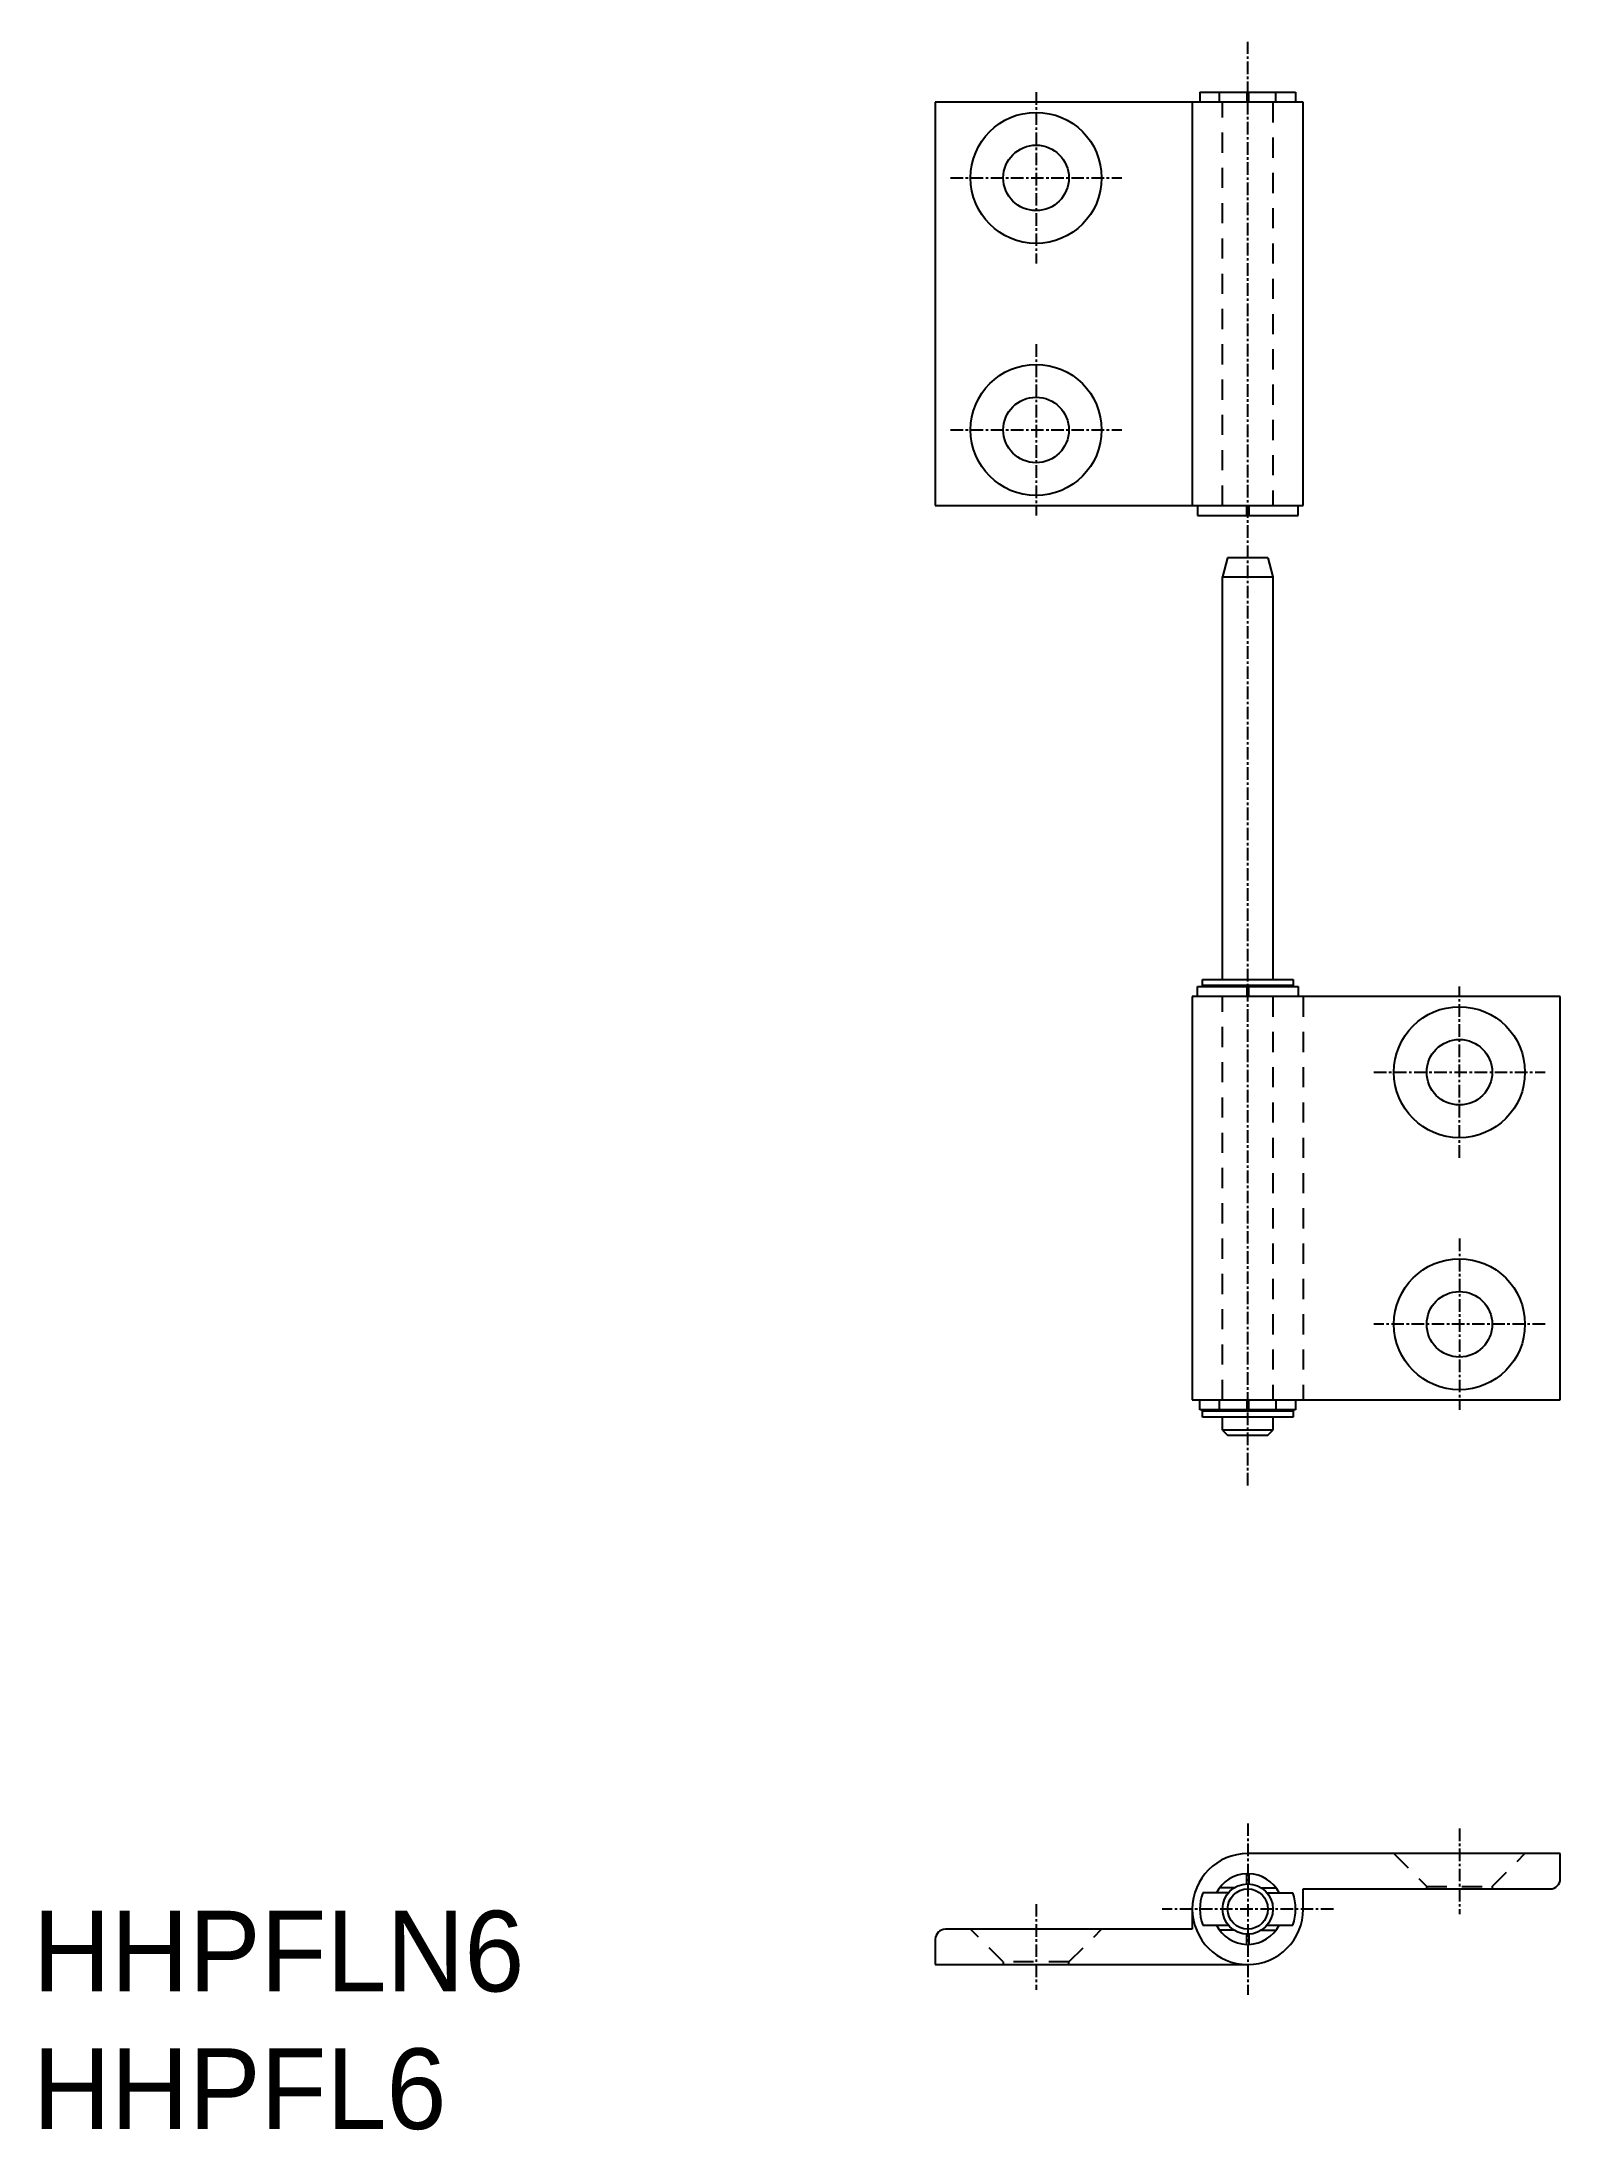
# Model space of a CAD drawing. Extents: x 124 to 274, y 77 to 284.
import ezdxf

# ---------------------------------------------------------------- set-up
doc = ezdxf.new("R2010")
doc.units = 0
doc.linetypes.add('CENTER', pattern=[2, 1.25, -0.25, 0.25, -0.25])
doc.linetypes.add('DASHED', pattern=[3.5, 2, -1.5])
doc.layers.get('0').update_dxf_attribs({"linetype": 'CONTINUOUS'})
doc.layers.add('CENTER', color=1, linetype='CENTER')

msp = doc.modelspace()

# ---------------------------------------------------------------- linework, layer by layer
at = {"color": 7, "linetype": 'CONTINUOUS'}
for p, q in [((212.19, 278.18), (212.19, 238.18)), ((248.69, 278.18), (212.19, 278.18)), ((237.69, 278.18), (237.69, 238.18)), ((238.44, 279.18), (243.09, 279.18)), ((238.44, 279.18), (238.44, 278.18)), ((240.39, 278.18), (240.39, 279.18)), ((243.09, 279.18), (243.09, 278.18)), ((243.29, 279.18), (247.94, 279.18)), ((243.29, 278.18), (243.29, 279.18)), ((245.99, 278.18), (245.99, 279.18)), ((247.94, 279.18), (247.94, 278.18)), ((248.69, 238.18), (248.69, 278.18)), ((212.19, 238.18), (248.69, 238.18)), ((238.19, 238.18), (238.19, 237.18)), ((238.19, 237.18), (248.19, 237.18)), ((243.09, 237.18), (243.09, 238.18)), ((243.29, 238.18), (243.29, 237.18)), ((248.19, 237.18), (248.19, 238.18)), ((241.19, 232.98), (240.69, 231.11)), ((245.19, 232.98), (241.19, 232.98)), ((245.19, 232.98), (245.69, 231.11)), ((240.69, 231.11), (245.69, 231.11)), ((240.69, 191.18), (240.69, 231.11)), ((245.69, 231.11), (245.69, 191.18)), ((238.69, 190.58), (238.69, 191.18)), ((238.69, 191.18), (247.69, 191.18)), ((247.69, 190.58), (238.69, 190.58)), ((247.69, 191.18), (247.69, 190.58)), ((274.19, 189.48), (237.69, 189.48)), ((237.69, 189.48), (237.69, 149.48)), ((238.19, 190.48), (243.09, 190.48)), ((238.19, 189.48), (238.19, 190.48)), ((243.09, 190.48), (243.09, 189.48)), ((243.29, 189.48), (243.29, 190.48)), ((243.29, 190.48), (248.19, 190.48)), ((248.19, 190.48), (248.19, 189.48)), ((274.19, 149.48), (274.19, 189.48)), ((237.69, 149.48), (274.19, 149.48)), ((238.44, 148.48), (238.44, 149.48)), ((240.39, 148.48), (240.39, 149.48)), ((243.09, 149.48), (243.09, 148.48)), ((243.29, 148.48), (243.29, 149.48)), ((245.99, 149.48), (245.99, 148.48)), ((247.94, 149.48), (247.94, 148.48)), ((243.09, 148.48), (238.44, 148.48)), ((238.69, 148.38), (247.69, 148.38)), ((238.69, 147.78), (238.69, 148.38)), ((247.69, 147.78), (238.69, 147.78)), ((240.69, 146.48), (240.69, 147.78)), ((247.94, 148.48), (243.29, 148.48)), ((245.69, 147.78), (245.69, 146.48)), ((247.69, 148.38), (247.69, 147.78)), ((245.69, 146.48), (240.69, 146.48)), ((240.69, 146.48), (241.19, 145.98)), ((241.19, 145.98), (245.19, 145.98)), ((245.19, 145.98), (245.69, 146.48)), ((274.19, 104.48), (243.19, 104.48)), ((274.19, 101.98), (274.19, 104.48)), ((243.09, 101.48), (243.09, 102.48)), ((243.29, 102.48), (243.29, 101.48)), ((241.27, 100.58), (238.72, 100.58)), ((241.84, 101.08), (240.39, 101.08)), ((244.55, 101.08), (245.99, 101.08)), ((245.11, 100.58), (247.66, 100.58)), ((248.69, 98.94), (248.69, 100.98)), ((248.69, 100.98), (273.19, 100.98)), ((237.69, 98.98), (237.69, 96.98)), ((238.72, 97.38), (241.27, 97.38)), ((245.11, 97.38), (247.66, 97.38)), ((212.19, 95.98), (212.19, 93.48)), ((237.69, 96.98), (213.19, 96.98)), ((241.84, 96.88), (240.39, 96.88)), ((243.09, 95.48), (243.09, 96.48)), ((243.29, 96.48), (243.29, 95.48)), ((244.55, 96.88), (245.99, 96.88)), ((212.19, 93.48), (243.19, 93.48))]:
    msp.add_line(p, q, dxfattribs=at)
at = {"color": 3, "linetype": 'DASHED'}
for p, q in [((240.69, 238.18), (240.69, 278.18)), ((245.69, 278.18), (245.69, 238.18)), ((240.69, 149.48), (240.69, 189.48)), ((245.69, 189.48), (245.69, 149.48)), ((248.69, 189.48), (248.69, 149.48)), ((257.69, 104.48), (260.94, 101.23)), ((267.44, 101.23), (270.69, 104.48)), ((260.94, 101.23), (267.44, 101.23)), ((260.94, 100.98), (260.94, 101.23)), ((267.44, 101.23), (267.44, 100.98)), ((218.94, 93.73), (215.69, 96.98)), ((225.44, 93.73), (228.69, 96.98)), ((225.44, 93.73), (218.94, 93.73)), ((218.94, 93.73), (218.94, 93.48)), ((225.44, 93.48), (225.44, 93.73))]:
    msp.add_line(p, q, dxfattribs=at)
at = {"color": 7, "linetype": 'CONTINUOUS'}
for centre, radius in [((222.19, 270.68), 6.5), ((222.19, 270.68), 3.25), ((222.19, 245.68), 6.5), ((222.19, 245.68), 3.25), ((264.19, 181.98), 6.5), ((264.19, 181.98), 3.25), ((264.19, 156.98), 6.5), ((264.19, 156.98), 3.25), ((243.19, 98.98), 2.5), ((243.19, 98.98), 2)]:
    msp.add_circle(centre, radius, dxfattribs=at)
for centre, radius, start, end in [((243.19, 98.98), 5.5, 90, 0), ((243.19, 98.98), 3.5, 91.6372, 152.7971), ((243.19, 98.98), 3.5, 27.2029, 88.3628), ((273.19, 101.98), 1, 270, 0), ((243.19, 98.98), 4.75, 160.3154, 199.6846), ((243.19, 98.98), 4.75, 340.3154, 19.6846), ((243.19, 98.98), 3.5, 207.2024, 268.3628), ((243.19, 98.98), 3.5, 271.6372, 332.7976), ((213.19, 95.98), 1, 90, 180)]:
    msp.add_arc(centre, radius, start, end, dxfattribs=at)
at = {"layer": 'CENTER', "color": 1, "linetype": 'CENTER'}
for p, q in [((243.19, 140.98), (243.19, 284.18)), ((222.19, 279.18), (222.19, 262.18)), ((213.69, 270.68), (230.69, 270.68)), ((222.19, 254.18), (222.19, 237.18)), ((213.69, 245.68), (230.69, 245.68)), ((264.19, 173.48), (264.19, 190.48)), ((255.69, 181.98), (272.69, 181.98)), ((264.19, 165.48), (264.19, 148.48)), ((272.69, 156.98), (255.69, 156.98)), ((243.19, 107.48), (243.19, 90.48)), ((264.19, 106.98), (264.19, 98.48)), ((222.19, 99.48), (222.19, 90.98)), ((251.69, 98.98), (234.69, 98.98))]:
    msp.add_line(p, q, dxfattribs=at)

# ---------------------------------------------------------------- texts
for s, p in [('HHPFLN6', (122.67, 90.81)), ('HHPFL6', (122.67, 77.16))]:
    msp.add_text(s, height=8).set_placement(p)

doc.saveas('drawing.dxf')
